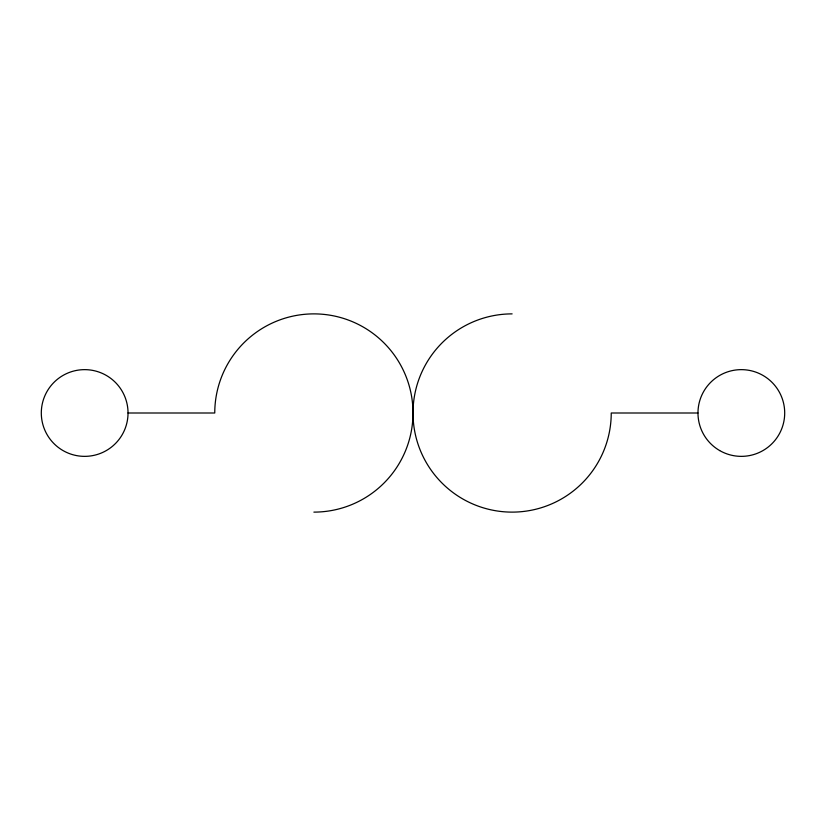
<?xml version="1.0" encoding="UTF-8"?>
<svg xmlns="http://www.w3.org/2000/svg" width="826" height="826" viewBox="0 0 826 826"><rect width="100%" height="100%" fill="white"/><g stroke="black" fill="none" stroke-linecap="round" stroke-linejoin="round"><path stroke-width="1.24" d="M128.03 413A43.365 43.365 0 0 0 62.983 375.448A43.365 43.365 0 0 0 62.983 450.552A43.365 43.365 0 0 0 128.03 413L214.76 413A99.12 99.12 0 0 1 313.88 313.88A99.12 99.12 0 0 1 413 413A99.12 99.12 0 0 0 512.12 512.12A99.12 99.12 0 0 0 611.24 413L697.97 413M512.12 313.88A99.12 99.12 0 0 0 413 413A99.12 99.12 0 0 1 313.88 512.12M719.653 450.552A43.365 43.365 0 0 0 784.7 413A43.365 43.365 0 0 0 719.653 375.448A43.365 43.365 0 0 0 719.653 450.552"/></g></svg>
